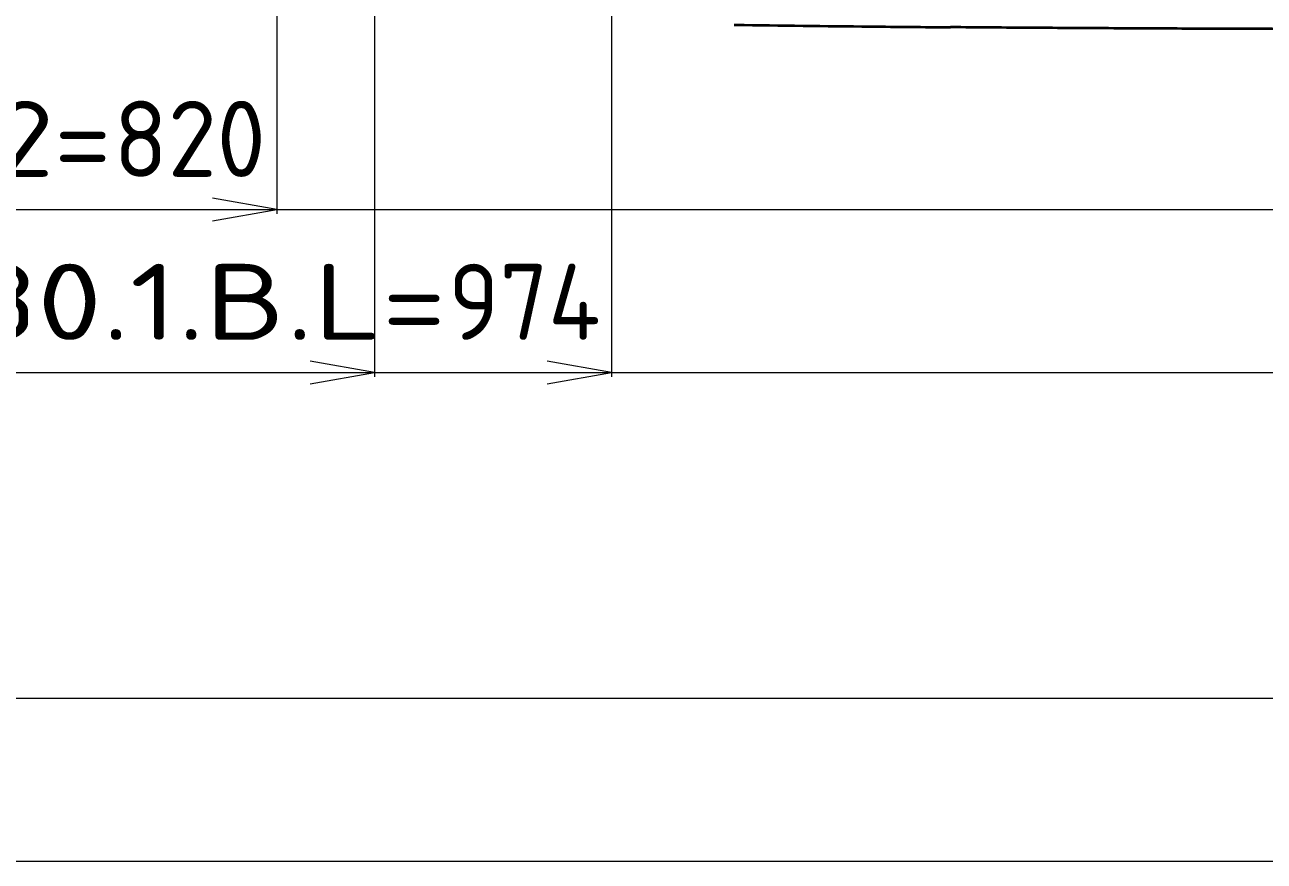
# Model space of a CAD drawing. Header units: millimetres. Extents: x 120 to 10915, y 515 to 8014.
# Drawn here: x 2654 to 3224, y 520 to 905 of the extents above; entities that cross this region are included whole.
import ezdxf
from ezdxf.enums import TextEntityAlignment as Align

# ---------------------------------------------------------------- set-up
doc = ezdxf.new("R2010")
doc.units = ezdxf.units.MM
doc.layers.get('0').update_dxf_attribs({"lineweight": 13})
doc.layers.add('201_Dimensions', color=7, linetype='Continuous', lineweight=13)
doc.layers.add('205_Chassis_top_view', color=7, linetype='Continuous', lineweight=13)
doc.styles.get("Standard").update_dxf_attribs({"font": 'isocp.shx'})

# ---------------------------------------------------------------- blocks, each defined once
blk = doc.blocks.new('3351299_1')
at = {"layer": '205_Chassis_top_view', "color": 3, "lineweight": 35}
blk.add_line((2980.42, -1264.98), (2980.54, -1264.99), dxfattribs=at)
for points in [[(2981.21, -1265.02, 0.000749), (3043.17, -1265.76)], [(3043.17, -1265.76, 0.000485), (3080.06, -1266.11)]]:
    blk.add_lwpolyline(points, format="xyb", dxfattribs=at)
for points, knots in [([(2980.54, -1264.99), (2980.61, -1264.99), (2980.83, -1265.01), (2981.06, -1265.01), (2981.21, -1265.02)], [3.8159132, 3.8159132, 3.8159132, 3.8159132, 4.0181799, 4.4914249, 4.4914249, 4.4914249, 4.4914249]), ([(3297.23, -1267.07), (3295.4, -1267.06), (3287.71, -1267.05), (3272.23, -1267.03), (3249.89, -1266.98), (3227.77, -1266.92), (3207.84, -1266.86), (3190.61, -1266.79), (3173.04, -1266.72), (3154.81, -1266.63), (3136.3, -1266.52), (3117.51, -1266.4), (3098.77, -1266.27), (3086.29, -1266.16), (3080.06, -1266.11)], [29.525814, 29.525814, 29.525814, 29.525814, 35.010719, 52.58475, 75.96766, 102.042289, 118.934507, 135.779768, 153.735162, 171.642054, 190.473815, 209.258113, 227.998371, 246.698048, 246.698048, 246.698048, 246.698048])]:
    blk.add_open_spline(points, degree=3, knots=knots, dxfattribs=at)
blk = doc.blocks.new('BLOCK96')
at = {"layer": '201_Dimensions', "color": 2, "lineweight": 18}
for p, q in [((2770, 0), (2770, -1352)), ((1950, -1350), (2770, -1350))]:
    blk.add_line(p, q, dxfattribs=at)
blk.add_lwpolyline([(2740.455811, -1355.209473), (2770, -1350), (2740.455811, -1344.790527)], dxfattribs=at)
for s, width, p, p2 in [('L036.2=', 0.813956, (2518.999512, -1335), (2694, -1335)), ('820', 0.736842, (2695, -1335), (2765, -1335))]:
    blk.add_text(s, height=35, dxfattribs=dict(at, width=width)).set_placement(p, p2, align=Align.FIT)
blk = doc.blocks.new('BLOCK97')
at = {"layer": '201_Dimensions', "color": 2, "lineweight": 18}
blk.add_line((1950, -1350), (4425.445801, -1350), dxfattribs=at)
blk = doc.blocks.new('BLOCK98')
at = {"layer": '201_Dimensions', "color": 2, "lineweight": 18}
blk.add_line((1950, -1350), (5275.445801, -1350), dxfattribs=at)
blk = doc.blocks.new('BLOCK99')
at = {"layer": '201_Dimensions', "color": 2, "lineweight": 18}
blk.add_line((1950, -1350), (6189.526367, -1350), dxfattribs=at)
blk = doc.blocks.new('BLOCK102')
at = {"layer": '201_Dimensions', "color": 2, "lineweight": 18}
for p, q in [((2924, -1029.633911), (2924, -1427)), ((1950, -1425), (2924, -1425))]:
    blk.add_line(p, q, dxfattribs=at)
blk.add_lwpolyline([(2894.455811, -1430.209473), (2924, -1425), (2894.455811, -1419.790527)], dxfattribs=at)
for s, width, p, p2 in [('L030.1.B.L=', 0.898397, (2567.999268, -1410), (2847.999756, -1410)), ('974', 0.724138, (2849, -1410), (2919, -1410))]:
    blk.add_text(s, height=35, dxfattribs=dict(at, width=width)).set_placement(p, p2, align=Align.FIT)
blk = doc.blocks.new('BLOCK103')
at = {"layer": '201_Dimensions', "color": 2, "lineweight": 18}
blk.add_line((1950, -1425), (4519.998047, -1425), dxfattribs=at)
blk = doc.blocks.new('BLOCK105')
at = {"layer": '201_Dimensions', "color": 2, "lineweight": 18}
blk.add_line((1950, -1575), (5687, -1575), dxfattribs=at)
blk = doc.blocks.new('BLOCK106')
at = {"layer": '201_Dimensions', "color": 2, "lineweight": 18}
blk.add_line((1950, -1650), (5963, -1650), dxfattribs=at)
blk = doc.blocks.new('BLOCK107')
at = {"layer": '201_Dimensions', "color": 2, "lineweight": 18}
for p, q in [((2814.997559, -1185.663574), (2814.997559, -1427)), ((1950, -1425), (2814.997559, -1425))]:
    blk.add_line(p, q, dxfattribs=at)
blk.add_lwpolyline([(2785.453369, -1430.209473), (2814.997559, -1425), (2785.453369, -1419.790527)], dxfattribs=at)

msp = doc.modelspace()

# ---------------------------------------------------------------- block references
at = {"color": 7, "lineweight": 35}
msp.add_blockref('3351299_1', (0, 2170), dxfattribs=at)
at = {"layer": '201_Dimensions', "lineweight": 0}
for name in ['BLOCK99', 'BLOCK96', 'BLOCK97', 'BLOCK98', 'BLOCK105', 'BLOCK106', 'BLOCK102', 'BLOCK103', 'BLOCK107']:
    msp.add_blockref(name, (0, 2170), dxfattribs=at)

doc.saveas('drawing.dxf')
